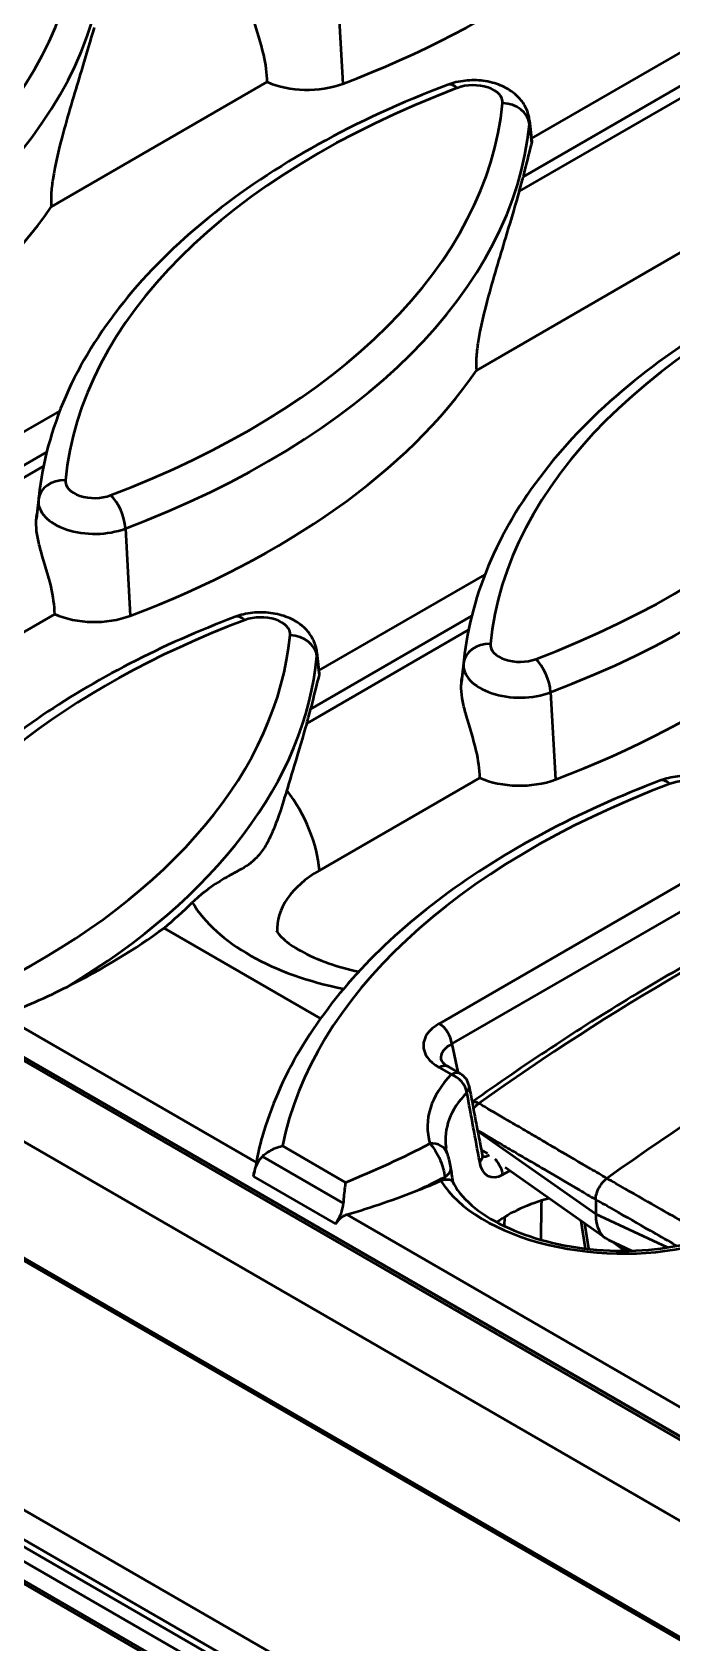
# Model space of a CAD drawing. Header units: millimetres. Extents: x 0 to 2219, y -32 to 1188.
# Drawn here: x 154.89 to 169.07, y 212.36 to 248.06 of the extents above; entities that cross this region are included whole.
import ezdxf

# ---------------------------------------------------------------- set-up
doc = ezdxf.new("R2010")
doc.units = ezdxf.units.MM
doc.header["$LTSCALE"] = 2
doc.layers.add('Sichtbar (ISO)', color=7, linetype='Continuous', lineweight=50)
doc.layers.add('Sichtbar schmal (ISO)', color=7, linetype='Continuous', lineweight=50)

msp = doc.modelspace()

# ---------------------------------------------------------------- linework, layer by layer
at = {"layer": 'Sichtbar (ISO)'}
for p, q in [((193.2583, 203.0704), (51.837, 284.72)), ((50.1813, 283.812), (191.6027, 202.1623)), ((49.0914, 274.6433), (190.5127, 192.9936)), ((165.9618, 245.7017), (169.641, 247.8258)), ((155.313, 244.191), (160.1018, 246.9558)), ((165.9186, 246.1048), (165.9689, 245.6357)), ((164.7411, 240.5621), (169.5298, 243.3269)), ((151.8197, 237.5367), (155.4988, 239.6609)), ((155.0339, 237.767), (154.9921, 237.3781)), ((161.2478, 233.9079), (164.9269, 236.032)), ((153.402, 234.0155), (155.3877, 235.1619)), ((161.2045, 234.311), (161.2549, 233.8419)), ((164.462, 234.1381), (164.4202, 233.7492)), ((161.2587, 229.4794), (164.8158, 231.533)), ((157.8145, 228.2019), (161.285, 226.1982)), ((164.3847, 224.9741), (164.1145, 225.13)), ((165.2035, 223.0209), (165.203, 223.0213)), ((167.6045, 221.3281), (165.3811, 222.8958)), ((167.387, 222.1857), (167.387, 221.8574)), ((167.0587, 221.7129), (167.1548, 221.0979)), ((167.6672, 221.2919), (168.1902, 221.0501)), ((167.9774, 221.0475), (167.9687, 221.103))]:
    msp.add_line(p, q, dxfattribs=at)
msp.add_arc((164.1847, 224.6277), 0.4, 10.76376, 60, dxfattribs=at)
for centre, major_axis, ratio, start_param, end_param in [((150.7764, 256.6186), (20.085, 0), 0.5773503, 5.2921002, 5.9067594), ((160.9871, 247.6151), (-1.445, 0), 0.5773503, 0.9113221, 2.1505075), ((146.0624, 246.4578), (19.91, 0), 0.5773503, 6.1148977, 6.1429316), ((136.6343, 248.4537), (20.085, 0), 0.5773503, 5.2921002, 5.9067594), ((146.0624, 244.8248), (20.085, 0), 0.5773503, 5.2921002, 5.9067594), ((155.4905, 241.1959), (20.085, 0), 0.5773503, 5.2921002, 5.9067594), ((156.273, 235.8212), (-1.445, 0), 0.5773503, 0.9113221, 2.1505075), ((141.3483, 234.6639), (19.91, 0), 0.5773503, 6.1148977, 6.1429316), ((165.7011, 232.1924), (-1.445, 0), 0.5773503, 0.9113221, 2.1505075), ((163.5215, 228.173), (-3.2, 0), 0.5773503, 5.4977871, 6.318229), ((141.3483, 234.6639), (-19.91, 0), 0.5773503, 2.5445986, 2.6029748), ((141.4407, 234.9378), (-19.8758, 1.2035), 0.5326124, 2.4003658, 2.5703714), ((172.3367, 180.7481), (-27.525, -47.6747), 0.5773503, 3.8059083, 4.0480637), ((148.6953, 231.045), (11.3916, 1.4861), 0.5243692, 5.1494974, 5.3011104), ((174.2443, 221.5111), (14.4429, -0.9977), 0.5927913, 3.01575, 3.08309), ((163.7089, 223.098), (0.385, 0.1086), 0.80587, 6.2772854, 6.2831853), ((156.8383, 227.1215), (12.2611, 1.1612), 0.4991551, 5.0870374, 5.2356119), ((150.8688, 231.1728), (-19.8904, 1.2044), 0.5326124, 2.2885218, 2.3206343), ((167.7012, 220.5342), (-3.2, 0), 0.5773503, 5.1470276, 5.6137866), ((168.2367, 222.3506), (-0.6016, -1.0421), 0.575771, 5.4991567, 6.3354022)]:
    msp.add_ellipse(centre, major_axis=major_axis, ratio=ratio, start_param=start_param, end_param=end_param, dxfattribs=at)
for points, knots in [([(160.1018, 246.9558), (160.0984, 247.1438), (160.0709, 247.3481), (159.9625, 247.8198), (159.8715, 248.0905), (159.7728, 248.4405), (159.7457, 248.5447), (159.706, 248.7473), (159.6937, 248.8458), (159.69, 248.9804), (159.6916, 249.0277), (159.696, 249.0743)], [0.04336489, 0.04336489, 0.04336489, 0.04336489, 0.19996601, 0.19996601, 0.39993202, 0.39993202, 0.47560066, 0.47560066, 0.55126929, 0.55126929, 0.59299387, 0.59299387, 0.59299387, 0.59299387]), ([(156.263, 248.1613), (156.1835, 247.892), (156.0871, 247.5667), (155.8509, 246.7808), (155.7059, 246.3088), (155.4918, 245.5205), (155.3947, 245.1349), (155.3291, 244.6879), (155.3163, 244.5754), (155.3053, 244.3682), (155.3062, 244.2729), (155.313, 244.191)], [-1.1741314, -1.1741314, -1.1741314, -1.1741314, -0.8282199, -0.8282199, -0.4165788, -0.4165788, -0.1554996, -0.1554996, -0.0777498, -0.0777498, -0.0059838, -0.0059838, -0.0059838, -0.0059838]), ([(164.1047, 246.8928), (163.0799, 246.5054), (162.115, 246.0619), (160.3366, 245.0752), (159.5233, 244.532), (158.0761, 243.3601), (157.4421, 242.7315), (156.3786, 241.4051), (155.949, 240.7072), (155.3168, 239.2643), (155.1146, 238.5191), (155.0339, 237.767)], [2.93590568, 2.93590568, 2.93590568, 2.93590568, 3.12174204, 3.12174204, 3.30757839, 3.30757839, 3.49341475, 3.49341475, 3.67925111, 3.67925111, 3.86508746, 3.86508746, 3.86508746, 3.86508746]), ([(165.9186, 246.1048), (165.9086, 246.1976), (165.8825, 246.2868), (165.8046, 246.4554), (165.7505, 246.5323), (165.616, 246.6797), (165.5324, 246.7435), (165.3335, 246.8617), (165.2155, 246.9078), (164.9621, 246.9744), (164.826, 246.9915), (164.5543, 246.9941), (164.4189, 246.9798), (164.2252, 246.9337), (164.1645, 246.9154), (164.1047, 246.8928)], [0.8473015, 0.8473015, 0.8473015, 0.8473015, 1.0461813, 1.0461813, 1.2705319, 1.2705319, 1.5560441, 1.5560441, 1.9290652, 1.9290652, 2.3395873, 2.3395873, 2.7469542, 2.7469542, 2.9359057, 2.9359057, 2.9359057, 2.9359057]), ([(165.9641, 245.5967), (165.9617, 245.5886), (165.9593, 245.5803), (165.9178, 245.4349), (165.8675, 245.2228), (165.8, 244.9458), (165.7887, 244.8992), (165.7769, 244.8508)], [0.70958265, 0.70958265, 0.70958265, 0.70958265, 0.73010989, 0.73010989, 1.0546565, 1.0546565, 1.11670002, 1.11670002, 1.11670002, 1.11670002]), ([(165.6911, 244.5324), (165.6116, 244.2631), (165.5152, 243.9379), (165.279, 243.1519), (165.134, 242.68), (164.9199, 241.8916), (164.8228, 241.506), (164.7572, 241.059), (164.7444, 240.9465), (164.7334, 240.7393), (164.7343, 240.644), (164.7411, 240.5621)], [-1.1741314, -1.1741314, -1.1741314, -1.1741314, -0.8282199, -0.8282199, -0.4165788, -0.4165788, -0.1554996, -0.1554996, -0.0777498, -0.0777498, -0.0059838, -0.0059838, -0.0059838, -0.0059838]), ([(173.5328, 243.264), (172.508, 242.8766), (171.543, 242.4331), (169.7647, 241.4463), (168.9514, 240.9031), (167.5041, 239.7313), (166.8702, 239.1026), (165.8067, 237.7762), (165.377, 237.0783), (164.7449, 235.6354), (164.5427, 234.8902), (164.462, 234.1381)], [2.93590568, 2.93590568, 2.93590568, 2.93590568, 3.12174204, 3.12174204, 3.30757839, 3.30757839, 3.49341475, 3.49341475, 3.67925111, 3.67925111, 3.86508746, 3.86508746, 3.86508746, 3.86508746]), ([(155.3877, 235.1619), (155.3844, 235.35), (155.3568, 235.5542), (155.2485, 236.026), (155.1574, 236.2966), (155.0588, 236.6467), (155.0317, 236.7509), (154.992, 236.9535), (154.9797, 237.0519), (154.9759, 237.1865), (154.9775, 237.2339), (154.982, 237.2804)], [0.04336489, 0.04336489, 0.04336489, 0.04336489, 0.19996601, 0.19996601, 0.39993202, 0.39993202, 0.47560066, 0.47560066, 0.55126929, 0.55126929, 0.59299387, 0.59299387, 0.59299387, 0.59299387]), ([(154.982, 237.2804), (154.9844, 237.3041), (154.9868, 237.3277), (154.9902, 237.3601), (154.9912, 237.3691), (154.9921, 237.3781)], [0.709582647, 0.709582647, 0.709582647, 0.709582647, 0.73010989, 0.73010989, 0.738013886, 0.738013886, 0.738013886, 0.738013886]), ([(159.3907, 235.099), (158.5709, 234.7891), (157.7894, 234.4433), (156.3194, 233.6863), (155.631, 233.2751), (154.362, 232.3942), (153.7814, 231.9245), (152.7417, 230.9346), (152.2824, 230.4142), (151.4976, 229.3319), (151.1721, 228.7698), (150.9192, 228.1927)], [2.93590568, 2.93590568, 2.93590568, 2.93590568, 3.0845612, 3.0845612, 3.23321672, 3.23321672, 3.38187225, 3.38187225, 3.53052777, 3.53052777, 3.67918329, 3.67918329, 3.67918329, 3.67918329]), ([(161.2045, 234.311), (161.1946, 234.4038), (161.1685, 234.493), (161.0905, 234.6616), (161.0365, 234.7385), (160.9019, 234.8858), (160.8184, 234.9496), (160.6195, 235.0679), (160.5015, 235.114), (160.2481, 235.1805), (160.1119, 235.1977), (159.8402, 235.2003), (159.7048, 235.186), (159.5111, 235.1399), (159.4504, 235.1216), (159.3907, 235.099)], [0.8473015, 0.8473015, 0.8473015, 0.8473015, 1.0461813, 1.0461813, 1.2705319, 1.2705319, 1.5560441, 1.5560441, 1.9290652, 1.9290652, 2.3395873, 2.3395873, 2.7469542, 2.7469542, 2.9359057, 2.9359057, 2.9359057, 2.9359057]), ([(161.2501, 233.8028), (161.2477, 233.7948), (161.2453, 233.7864), (161.2038, 233.641), (161.1534, 233.429), (161.086, 233.1519), (161.0746, 233.1054), (161.0628, 233.057)], [0.70958265, 0.70958265, 0.70958265, 0.70958265, 0.73010989, 0.73010989, 1.0546565, 1.0546565, 1.11670002, 1.11670002, 1.11670002, 1.11670002]), ([(164.8158, 231.533), (164.8125, 231.7211), (164.7849, 231.9253), (164.6766, 232.3971), (164.5855, 232.6678), (164.4868, 233.0178), (164.4598, 233.122), (164.4201, 233.3246), (164.4078, 233.4231), (164.404, 233.5577), (164.4056, 233.605), (164.4101, 233.6516)], [0.04336489, 0.04336489, 0.04336489, 0.04336489, 0.19996601, 0.19996601, 0.39993202, 0.39993202, 0.47560066, 0.47560066, 0.55126929, 0.55126929, 0.59299387, 0.59299387, 0.59299387, 0.59299387]), ([(164.4101, 233.6516), (164.4125, 233.6753), (164.4149, 233.6988), (164.4183, 233.7312), (164.4193, 233.7402), (164.4202, 233.7492)], [0.709582647, 0.709582647, 0.709582647, 0.709582647, 0.73010989, 0.73010989, 0.738013886, 0.738013886, 0.738013886, 0.738013886]), ([(160.9771, 232.7386), (160.8976, 232.4693), (160.8012, 232.144), (160.6423, 231.6155), (160.5887, 231.4388), (160.5347, 231.2568)], [-1.17413138, -1.17413138, -1.17413138, -1.17413138, -0.82821986, -0.82821986, -0.66470099, -0.66470099, -0.66470099, -0.66470099]), ([(168.8188, 231.4701), (167.9066, 231.1253), (167.0419, 230.7361), (165.4298, 229.8775), (164.6824, 229.4081), (163.3253, 228.3991), (162.7155, 227.8594), (161.6513, 226.721), (161.197, 226.122), (160.4605, 224.8784), (160.1785, 224.2336), (159.9898, 223.5755)], [2.93590568, 2.93590568, 2.93590568, 2.93590568, 3.10131206, 3.10131206, 3.26671845, 3.26671845, 3.43212483, 3.43212483, 3.59753122, 3.59753122, 3.7629376, 3.7629376, 3.7629376, 3.7629376]), ([(170.6326, 230.6821), (170.6227, 230.7749), (170.5966, 230.8641), (170.5186, 231.0327), (170.4645, 231.1096), (170.33, 231.2569), (170.2465, 231.3207), (170.0476, 231.439), (169.9296, 231.4851), (169.6762, 231.5517), (169.54, 231.5688), (169.2683, 231.5714), (169.1329, 231.5571), (168.9392, 231.511), (168.8785, 231.4927), (168.8188, 231.4701)], [0.8473015, 0.8473015, 0.8473015, 0.8473015, 1.0461813, 1.0461813, 1.2705319, 1.2705319, 1.5560441, 1.5560441, 1.9290652, 1.9290652, 2.3395873, 2.3395873, 2.7469542, 2.7469542, 2.9359057, 2.9359057, 2.9359057, 2.9359057]), ([(160.5347, 231.2568), (160.4727, 231.0483), (160.409, 230.8449), (160.2792, 230.4773), (160.2137, 230.314), (160.0923, 230.0716), (160.0406, 229.9841), (159.921, 229.8191), (159.8557, 229.7493), (159.6616, 229.5814), (159.523, 229.5047), (159.1528, 229.3032), (158.8844, 229.1623), (158.5274, 228.8505), (158.4826, 228.8092), (158.4394, 228.7676)], [-8.1998669, -8.1998669, -8.1998669, -8.1998669, -7.9859112, -7.9859112, -7.7762905, -7.7762905, -7.6320169, -7.6320169, -7.471513, -7.471513, -7.182576, -7.182576, -6.7967357, -6.7967357, -6.739003, -6.739003, -6.739003, -6.739003]), ([(173.5598, 229.507), (172.9656, 229.2421), (172.3699, 228.9605), (171.1771, 228.3648), (170.5799, 228.0505), (169.3853, 227.39), (168.7879, 227.0437), (167.594, 226.3199), (166.9976, 225.9423), (165.8155, 225.1624), (165.2298, 224.7605), (164.6458, 224.3442)], [1.4572612, 1.4572612, 1.4572612, 1.4572612, 1.50345979, 1.50345979, 1.54965838, 1.54965838, 1.59585697, 1.59585697, 1.64205556, 1.64205556, 1.6875878, 1.6875878, 1.6875878, 1.6875878]), ([(160.3097, 228.1305), (160.3097, 228.1305), (160.3106, 228.1287), (160.3228, 228.1075), (160.3667, 228.0426), (160.5538, 227.8779), (160.6808, 227.7856), (161.0173, 227.5977), (161.2292, 227.5021), (161.6739, 227.3485), (161.897, 227.2867), (162.1341, 227.2371)], [4.19906285, 4.19906285, 4.19906285, 4.19906285, 4.24960148, 4.24960148, 4.50761751, 4.50761751, 4.72894289, 4.72894289, 4.95859169, 4.95859169, 5.1497945, 5.1497945, 5.1497945, 5.1497945]), ([(163.9645, 225.2735), (163.9656, 225.2685), (163.9691, 225.2556), (163.9979, 225.2191), (164.0126, 225.2033), (164.0524, 225.1696), (164.0774, 225.1516), (164.1073, 225.1339)], [0, 0, 0, 0, 0.07358962, 0.07358962, 0.11392043, 0.11392043, 0.15369259, 0.15369259, 0.15369259, 0.15369259]), ([(159.7946, 222.6958), (159.81, 222.7838), (159.8343, 222.8747), (159.8869, 222.9921), (159.9125, 223.0382), (159.9537, 223.0953), (159.9734, 223.1186), (159.9933, 223.1385)], [0.031631, 0.031631, 0.031631, 0.031631, 0.09544219, 0.09544219, 0.12836887, 0.12836887, 0.1484271, 0.1484271, 0.1484271, 0.1484271]), ([(159.9933, 223.1385), (160.0402, 223.1848), (160.0936, 223.2257), (160.1953, 223.287), (160.2416, 223.3097), (160.337, 223.347), (160.3861, 223.3615), (160.436, 223.3717), (160.4368, 223.3718), (160.4376, 223.372)], [0.37004796, 0.37004796, 0.37004796, 0.37004796, 0.42048226, 0.42048226, 0.4590929, 0.4590929, 0.49811289, 0.49811289, 0.49872151, 0.49872151, 0.49872151, 0.49872151]), ([(164.0938, 223.2067), (164.0915, 223.215), (164.0893, 223.2233), (164.085, 223.2398), (164.083, 223.2481), (164.0792, 223.2646), (164.0774, 223.2729), (164.0741, 223.2894), (164.0725, 223.2976), (164.0696, 223.3141), (164.0683, 223.3223), (164.067, 223.3305)], [2.19468236, 2.19468236, 2.19468236, 2.19468236, 2.209598537, 2.209598537, 2.224514714, 2.224514714, 2.239430891, 2.239430891, 2.254347068, 2.254347068, 2.269263245, 2.269263245, 2.269263245, 2.269263245]), ([(164.0943, 223.2048), (164.0987, 223.1888), (164.1041, 223.1692), (164.1159, 223.1253), (164.1224, 223.1001), (164.135, 223.0486), (164.1412, 223.0219), (164.1524, 222.9703), (164.1575, 222.9448), (164.1638, 222.9098), (164.1655, 222.8991), (164.1672, 222.8886)], [0, 0, 0, 0, 0.020194589, 0.020194589, 0.041180891, 0.041180891, 0.061317877, 0.061317877, 0.080875443, 0.080875443, 0.089693434, 0.089693434, 0.089693434, 0.089693434]), ([(164.8713, 223.1715), (164.8753, 223.1516), (164.88, 223.1362), (164.8863, 223.1198), (164.8883, 223.1163), (164.8883, 223.1163)], [0.001270467, 0.001270467, 0.001270467, 0.001270467, 0.027930571, 0.027930571, 0.048742073, 0.048742073, 0.048742073, 0.048742073]), ([(159.8606, 223.0077), (159.8602, 223.0049), (159.8597, 223.002), (159.8587, 222.9967), (159.8583, 222.9943), (159.8576, 222.9903), (159.8573, 222.9887), (159.8567, 222.9857), (159.8564, 222.9842), (159.8558, 222.9808), (159.8554, 222.9788), (159.8542, 222.9725), (159.8533, 222.9681), (159.8459, 222.932), (159.8375, 222.8959), (159.8208, 222.8246), (159.8132, 222.7919), (159.8019, 222.737), (159.798, 222.7165), (159.7946, 222.6958)], [-0.37723627, -0.37723627, -0.37723627, -0.37723627, -0.37317926, -0.37317926, -0.3699298, -0.3699298, -0.36785471, -0.36785471, -0.3659181, -0.3659181, -0.36339902, -0.36339902, -0.35792657, -0.35792657, -0.31960397, -0.31960397, -0.29070642, -0.29070642, -0.27414611, -0.27414611, -0.27414611, -0.27414611]), ([(161.8373, 222.5638), (161.8373, 222.5632), (161.8372, 222.5627), (161.8306, 222.5189), (161.8239, 222.4689), (161.8108, 222.3594), (161.8044, 222.3), (161.7943, 222.1938), (161.7904, 222.1491), (161.7867, 222.1031)], [-0.00071469, -0.00071469, -0.00071469, -0.00071469, 0, 0, 0.05614574, 0.05614574, 0.11035606, 0.11035606, 0.14665166, 0.14665166, 0.14665166, 0.14665166]), ([(164.0471, 222.6241), (164.0321, 222.6225), (164.0169, 222.6196), (163.9782, 222.6092), (163.9608, 222.6018), (163.9551, 222.5994)], [0.000005227, 0.000005227, 0.000005227, 0.000005227, 0.015544084, 0.015544084, 0.039052137, 0.039052137, 0.039052137, 0.039052137]), ([(164.0471, 222.6241), (164.0638, 222.6259), (164.0792, 222.6271), (164.1345, 222.6289), (164.1638, 222.6239), (164.1979, 222.6091), (164.2076, 222.6006), (164.2121, 222.5906)], [0, 0, 0, 0, 0.01739581, 0.01739581, 0.06903867, 0.06903867, 0.10797584, 0.10797584, 0.10797584, 0.10797584]), ([(164.2121, 222.5906), (164.2874, 222.4213), (164.4302, 222.2336), (164.826, 221.8913), (165.0741, 221.732), (165.6376, 221.4632), (165.9559, 221.3484), (166.6455, 221.1681), (167.0284, 221.1036), (167.7924, 221.04), (168.1835, 221.0392), (168.9262, 221.101), (169.2868, 221.165), (169.6087, 221.2551)], [0, 0, 0, 0, 0.3074824, 0.3074824, 0.5911775, 0.5911775, 0.8653002, 0.8653002, 1.1532303, 1.1532303, 1.4406661, 1.4406661, 1.7286621, 1.7286621, 1.7286621, 1.7286621]), ([(167.387, 222.1857), (167.387, 222.2283), (167.3942, 222.2746), (167.4221, 222.3693), (167.4426, 222.4169), (167.4907, 222.5008), (167.5165, 222.5372), (167.5733, 222.6022), (167.6039, 222.6303), (167.6353, 222.6529)], [0, 0, 0, 0, 0.03907972, 0.03907972, 0.07807584, 0.07807584, 0.1116271, 0.1116271, 0.14519597, 0.14519597, 0.14519597, 0.14519597]), ([(161.7867, 222.1031), (161.7798, 222.0255), (161.7585, 221.939), (161.7131, 221.8181), (161.6891, 221.767), (161.6624, 221.7166)], [-0.145340412, -0.145340412, -0.145340412, -0.145340412, -0.087004822, -0.087004822, -0.047839894, -0.047839894, -0.047839894, -0.047839894]), ([(161.6624, 221.7166), (161.6622, 221.7163), (161.662, 221.7159), (161.6488, 221.6919), (161.6338, 221.6675), (161.6178, 221.6431)], [1.240725162, 1.240725162, 1.240725162, 1.240725162, 1.241037678, 1.241037678, 1.261269776, 1.261269776, 1.261269776, 1.261269776]), ([(161.6638, 221.7061), (161.6778, 221.7236), (161.6926, 221.7402), (161.7413, 221.7878), (161.7776, 221.8139), (161.8209, 221.8343), (161.8253, 221.8363), (161.8316, 221.839), (161.8334, 221.8397), (161.8367, 221.841), (161.838, 221.8416), (161.8406, 221.8426), (161.8419, 221.8431), (161.8448, 221.8441), (161.8465, 221.8447), (161.8524, 221.8468), (161.8566, 221.8482), (161.8622, 221.85), (161.8634, 221.8503), (161.8647, 221.8507)], [-0.453405151, -0.453405151, -0.453405151, -0.453405151, -0.436171072, -0.436171072, -0.400003943, -0.400003943, -0.39595637, -0.39595637, -0.394235397, -0.394235397, -0.392989709, -0.392989709, -0.391854526, -0.391854526, -0.390337616, -0.390337616, -0.386491703, -0.386491703, -0.385361375, -0.385361375, -0.385361375, -0.385361375])]:
    msp.add_open_spline(points, degree=3, knots=knots, dxfattribs=at)
for points in [[(165.9689, 245.6357), (165.9701, 245.6251), (165.9684, 245.6118), (165.9641, 245.5967)], [(161.2549, 233.8419), (161.256, 233.8312), (161.2544, 233.818), (161.2501, 233.8028)], [(164.1144, 225.1298), (164.114, 225.13), (164.1137, 225.1302), (164.1133, 225.1304)], [(164.5783, 224.6987), (164.6747, 224.1914), (164.7721, 223.6836), (164.8706, 223.1753)], [(164.8705, 223.1753), (164.8706, 223.175), (164.8706, 223.1747), (164.8707, 223.1744)], [(164.1672, 222.8886), (164.1672, 222.8886), (164.1672, 222.8885), (164.1672, 222.8885)], [(164.1672, 222.8885), (164.1828, 222.7879), (164.1983, 222.6872), (164.2139, 222.5866)], [(161.6178, 221.6431), (161.6323, 221.6647), (161.6477, 221.6859), (161.6638, 221.7061)], [(167.953, 221.1597), (167.9602, 221.1427), (167.9655, 221.1237), (167.9687, 221.103)]]:
    msp.add_open_spline(points, degree=3, dxfattribs=at)
at = {"layer": 'Sichtbar schmal (ISO)'}
for p, q in [((51.737, 284.7101), (193.1583, 203.0605)), ((49.6156, 281.4993), (191.037, 199.8496)), ((191.0443, 199.9054), (49.6229, 281.5551)), ((49.6156, 275.9736), (191.037, 194.3239)), ((190.6127, 193.7524), (49.1914, 275.402)), ((49.3328, 275.4837), (190.7542, 193.834)), ((49.05, 275.1571), (190.4713, 193.5074)), ((190.4713, 193.0852), (49.05, 274.7348)), ((161.6707, 248.8513), (161.7786, 246.9171)), ((165.7769, 244.8508), (169.3512, 246.9145)), ((169.2809, 246.605), (165.6911, 244.5324)), ((165.919, 246.0198), (165.9641, 245.5967)), ((129.5068, 239.8855), (172.6576, 214.9724)), ((151.6347, 236.6859), (155.209, 238.7495)), ((155.1387, 238.44), (151.8528, 236.5429)), ((155.0271, 237.7006), (154.982, 237.2804)), ((156.9566, 237.0575), (157.0646, 235.1233)), ((161.0628, 233.057), (164.6371, 235.1206)), ((164.5668, 234.8111), (160.9771, 232.7386)), ((161.205, 234.226), (161.2501, 233.8028)), ((164.4552, 234.0718), (164.4101, 233.6516)), ((166.3847, 233.4286), (166.4927, 231.4944)), ((169.6537, 229.3962), (163.9145, 226.0827)), ((164.1953, 225.6338), (169.9344, 228.9473)), ((159.8606, 223.0077), (154.2236, 226.2623)), ((164.1953, 225.6338), (164.3287, 225.0064)), ((163.9145, 225.1102), (164.1847, 224.9543)), ((167.387, 221.8574), (164.7686, 223.7035)), ((159.9933, 223.1385), (161.7867, 222.1031)), ((160.4376, 223.372), (161.8373, 222.5638)), ((164.8491, 223.2863), (164.9896, 223.2052)), ((159.7946, 222.6958), (161.6178, 221.6431)), ((164.0377, 222.684), (164.0471, 222.6241)), ((173.251, 215.2768), (161.8647, 221.8507)), ((165.3649, 221.5933), (165.3746, 221.8026)), ((168.9805, 221.1206), (167.387, 221.8574)), ((167.2355, 221.0886), (167.1477, 221.6501))]:
    msp.add_line(p, q, dxfattribs=at)
for centre, major_axis, ratio, start_param, end_param in [((136.6343, 250.7399), (19.2902, 0), 0.5773503, 5.2921002, 6.2270729), ((136.6343, 250.2927), (19.8879, 0), 0.5773503, 5.2921002, 6.2270729), ((174.8837, 237.5039), (-19.2902, 0), 0.5773503, 5.2921002, 6.2270729), ((164.3169, 246.3316), (-0.2122, 0.5612), 0.4472624, 5.5814881, 6.2831853), ((164.673, 246.5074), (0.6502, 0), 0.5773503, 6.2270729, 8.4336928), ((146.0624, 247.111), (19.2902, 0), 0.5773503, 5.2921002, 6.2270729), ((165.3222, 245.9965), (0.5972, -0.0581), 0.8152115, 0.1664141, 1.6499439), ((146.0624, 246.6638), (19.8879, 0), 0.5773503, 5.2921002, 6.2270729), ((164.673, 246.0602), (1.2479, 0), 0.5773503, 6.2270729, 6.3450887), ((184.3118, 233.875), (-19.2902, 0), 0.5773503, 5.2921002, 6.2270729), ((155.4905, 243.4821), (19.2902, 0), 0.5773503, 5.2921002, 6.2270729), ((155.4905, 243.0349), (19.8879, 0), 0.5773503, 5.2921002, 6.2270729), ((155.6239, 237.6386), (-0.5972, 0.0581), 0.8152115, 4.7915366, 6.2750665), ((156.273, 238.1074), (-0.6502, 0), 0.5773503, 6.2270729, 8.4336928), ((174.8837, 237.0567), (-19.8879, 0), 0.5773503, 6.221282, 6.2270729), ((156.6292, 237.3035), (0.2122, -0.5612), 0.4472624, 0.9563656, 2.4398955), ((156.273, 237.6602), (-1.2479, 0), 0.5773503, 6.2270729, 8.4336928), ((170.1697, 225.71), (-19.2902, 0), 0.5773503, 5.2921002, 6.027387), ((159.6028, 234.5378), (-0.2122, 0.5612), 0.4472624, 5.5814881, 6.2831853), ((159.959, 234.7136), (0.6502, 0), 0.5773503, 6.2270729, 8.4336928), ((141.3483, 235.3171), (19.2902, 0), 0.5773503, 5.4390873, 6.2270729), ((160.6082, 234.2026), (0.5972, -0.0581), 0.8152115, 0.1664141, 1.6499439), ((141.3483, 234.8699), (19.8879, 0), 0.5773503, 5.5162972, 6.2270729), ((159.959, 234.2664), (1.2479, 0), 0.5773503, 6.2270729, 6.3450887), ((165.052, 234.0097), (-0.5972, 0.0581), 0.8152115, 4.7915366, 6.2750665), ((165.7011, 234.4786), (-0.6502, 0), 0.5773503, 6.2270729, 8.4336928), ((165.7011, 234.0314), (-1.2479, 0), 0.5773503, 6.2270729, 8.4336928), ((184.3118, 233.4278), (-19.8879, 0), 0.5773503, 6.221282, 6.2270729), ((166.0573, 233.6746), (0.2122, -0.5612), 0.4472624, 0.9563656, 2.4398955), ((179.5978, 222.0812), (-19.2902, 0), 0.5773503, 5.2921002, 6.1670239), ((169.0309, 230.9089), (-0.2122, 0.5612), 0.4472624, 5.5814881, 6.2831853), ((169.3871, 231.0847), (0.6502, 0), 0.5773503, 6.2270729, 8.4336928), ((159.7095, 230.2105), (-1.1, 1.9053), 0.5773503, 4.0180256, 4.9386452), ((169.3387, 182.479), (27.4139, 47.4823), 0.5773503, 0.671863, 0.902856), ((163.5215, 229.806), (-5.3909, 0), 0.5773503, 0.3401488, 1.2454297), ((164.7821, 225.5965), (-1.218, 0), 0.5688381, 5.5052135, 7.0611571), ((163.9145, 225.7561), (-0.2, 0.3464), 0.5773503, 4.0491639, 5.4977871), ((167.7012, 223.8002), (-4.045, 0), 0.5773503, 5.7662981, 6.4446974), ((164.1847, 224.6277), (0.2, 0.3464), 0.5773503, 0, 0.7853982), ((164.1847, 224.6277), (-0.285, 0.2806), 0.7098308, 3.8737335, 5.3223568), ((167.7012, 223.5134), (-3.648, 0), 0.5773503, 5.7662981, 6.3701166), ((164.8409, 224.0166), (-0.2207, 0.3093), 0.5057137, 5.4979281, 6.1294175), ((150.7764, 231.6883), (-19.2902, 0), 0.5773503, 2.1814407, 2.305564), ((163.7089, 223.098), (0.385, 0.1086), 0.80587, 0, 1.3471789), ((167.7012, 221.3905), (-3.3288, 0), 0.5773503, 5.4415908, 5.5101633), ((150.7764, 231.2411), (19.8879, 0), 0.5773503, 5.4044233, 5.4422966), ((167.6967, 223.0957), (3.9375, -0.2384), 0.5326131, 3.4921541, 5.2890509), ((167.6158, 184.9601), (0.0212, 70.8445), 0.0239857, 1.0179824, 1.0322739), ((161.3433, 221.8808), (-0.2122, 0.5612), 0.4472624, 4.2330797, 4.2524142)]:
    msp.add_ellipse(centre, major_axis=major_axis, ratio=ratio, start_param=start_param, end_param=end_param, dxfattribs=at)
for points, knots in [([(163.9643, 225.2735), (163.957, 225.3082), (163.9566, 225.3428), (163.9633, 225.3765), (163.9835, 225.477), (164.0668, 225.5694), (164.1953, 225.6338)], [0.42751398, 0.42751398, 0.42751398, 0.42751398, 0.57142857, 0.57142857, 0.57142857, 0.99999999, 0.99999999, 0.99999999, 0.99999999]), ([(164.1133, 225.1304), (164.1027, 225.1365), (164.0467, 225.1593), (163.9731, 225.144), (163.9145, 225.1102)], [0.46145074, 0.46145074, 0.46145074, 0.46145074, 0.57142857, 1, 1, 1, 1]), ([(164.6734, 224.1998), (164.695, 224.2272), (164.7185, 224.2522), (164.7603, 224.2892), (164.7778, 224.3026), (164.7954, 224.3142)], [-0.0022226803, -0.0022226803, -0.0022226803, -0.0022226803, -0.0009019638, -0.0009019638, 0, 0, 0, 0]), ([(167.6353, 222.6529), (167.5146, 222.7235), (167.394, 222.7941), (167.0315, 223.0061), (166.7898, 223.1476), (166.3969, 223.3774), (166.2458, 223.4658), (166.0192, 223.5984), (165.9437, 223.6426), (165.7472, 223.7575), (165.6264, 223.8282), (165.3121, 224.012), (165.1187, 224.1252), (164.882, 224.2636), (164.8387, 224.2889), (164.7954, 224.3142)], [0.1019866, 0.1019866, 0.1019866, 0.1019866, 0.2374389, 0.2374389, 0.5087977, 0.5087977, 0.6783969, 0.6783969, 0.7631965, 0.7631965, 0.8988759, 0.8988759, 1.1159629, 1.1159629, 1.1645571, 1.1645571, 1.1645571, 1.1645571]), ([(164.7658, 223.7179), (164.9294, 223.6224), (165.0929, 223.5268), (165.3773, 223.3605), (165.4982, 223.2899), (165.6947, 223.175), (165.7703, 223.1308), (165.997, 222.9983), (166.1482, 222.9099), (166.5411, 222.6802), (166.783, 222.5388), (167.1455, 222.3269), (167.2663, 222.2563), (167.387, 222.1857)], [-1.08234959, -1.08234959, -1.08234959, -1.08234959, -0.89887592, -0.89887592, -0.76319653, -0.76319653, -0.67839692, -0.67839692, -0.50879769, -0.50879769, -0.23743892, -0.23743892, -0.10198663, -0.10198663, -0.10198663, -0.10198663]), ([(163.7089, 223.4246), (163.7864, 223.347), (163.9053, 223.1663), (164.0091, 222.8655), (164.0322, 222.7406), (164.0377, 222.684)], [0.00000003, 0.00000003, 0.00000003, 0.00000003, 0.57142857, 0.78571429, 1, 1, 1, 1]), ([(164.8707, 223.1744), (164.872, 223.1674), (164.8778, 223.1159), (164.8535, 223.0601), (164.8136, 223.0167)], [0.50276476, 0.50276476, 0.50276476, 0.50276476, 0.57142857, 1, 1, 1, 1]), ([(164.8793, 223.1393), (164.8801, 223.1391), (164.8809, 223.1389), (164.8817, 223.1387), (164.9236, 223.1299), (164.9741, 223.1436), (165.0307, 223.1772)], [0.5638718, 0.5638718, 0.5638718, 0.5638718, 0.57169587, 0.57169587, 0.57169587, 0.99113195, 0.99113195, 0.99113195, 0.99113195]), ([(164.1672, 222.8885), (164.1718, 222.8584), (164.1658, 222.8267), (164.1497, 222.7958), (164.1466, 222.79), (164.1433, 222.7842), (164.1395, 222.7785), (164.1171, 222.7443), (164.082, 222.7117), (164.0377, 222.684)], [0.11845159, 0.11845159, 0.11845159, 0.11845159, 0.5, 0.5, 0.5, 0.57143883, 0.57143883, 0.57143883, 1, 1, 1, 1]), ([(165.1514, 223.0844), (165.1867, 223.0464), (165.2682, 222.9347), (165.3113, 222.8037), (165.3185, 222.7325)], [0.29119245, 0.29119245, 0.29119245, 0.29119245, 0.57142857, 1, 1, 1, 1]), ([(169.9678, 221.3224), (169.845, 221.3924), (169.7221, 221.4625), (169.5154, 221.5804), (169.4314, 221.6283), (169.1795, 221.772), (169.0116, 221.8678), (168.575, 222.1169), (168.3063, 222.2701), (167.9035, 222.4999), (167.7694, 222.5764), (167.6353, 222.6529)], [-0.88723319, -0.88723319, -0.88723319, -0.88723319, -0.76319653, -0.76319653, -0.67839692, -0.67839692, -0.50879769, -0.50879769, -0.23743892, -0.23743892, -0.10198663, -0.10198663, -0.10198663, -0.10198663]), ([(167.387, 222.1857), (167.521, 222.1092), (167.6551, 222.0327), (168.0578, 221.8028), (168.3264, 221.6495), (168.7628, 221.4004), (168.9307, 221.3045), (169.1288, 221.1914), (169.1591, 221.1741), (169.1894, 221.1568)], [0.10198663, 0.10198663, 0.10198663, 0.10198663, 0.23743892, 0.23743892, 0.50879769, 0.50879769, 0.67839692, 0.67839692, 0.70899303, 0.70899303, 0.70899303, 0.70899303]), ([(167.7598, 221.2491), (167.7731, 221.2397), (167.7865, 221.2304), (167.8388, 221.1939), (167.8777, 221.1666), (167.934, 221.1273), (167.9513, 221.1152), (167.9687, 221.103)], [0.228587632, 0.228587632, 0.228587632, 0.228587632, 0.243439703, 0.243439703, 0.286717873, 0.286717873, 0.306023729, 0.306023729, 0.306023729, 0.306023729]), ([(167.9687, 221.103), (167.9951, 221.0907), (168.0214, 221.0784), (168.0608, 221.0601), (168.0738, 221.0541), (168.0868, 221.048)], [0.126757965, 0.126757965, 0.126757965, 0.126757965, 0.153637502, 0.153637502, 0.166880616, 0.166880616, 0.166880616, 0.166880616])]:
    msp.add_open_spline(points, degree=3, knots=knots, dxfattribs=at)
for points in [[(164.5298, 224.5542), (164.5697, 224.602), (164.5866, 224.6547), (164.5776, 224.7024)], [(164.8136, 223.0167), (164.7183, 223.5298), (164.6237, 224.0423), (164.5298, 224.5542)], [(164.8728, 223.141), (164.8728, 223.141), (164.8729, 223.141), (164.8729, 223.141)], [(165.3185, 222.7325), (165.0776, 222.5899), (164.8719, 222.7032), (164.8136, 223.0167)]]:
    msp.add_open_spline(points, degree=3, dxfattribs=at)

doc.saveas('drawing.dxf')
